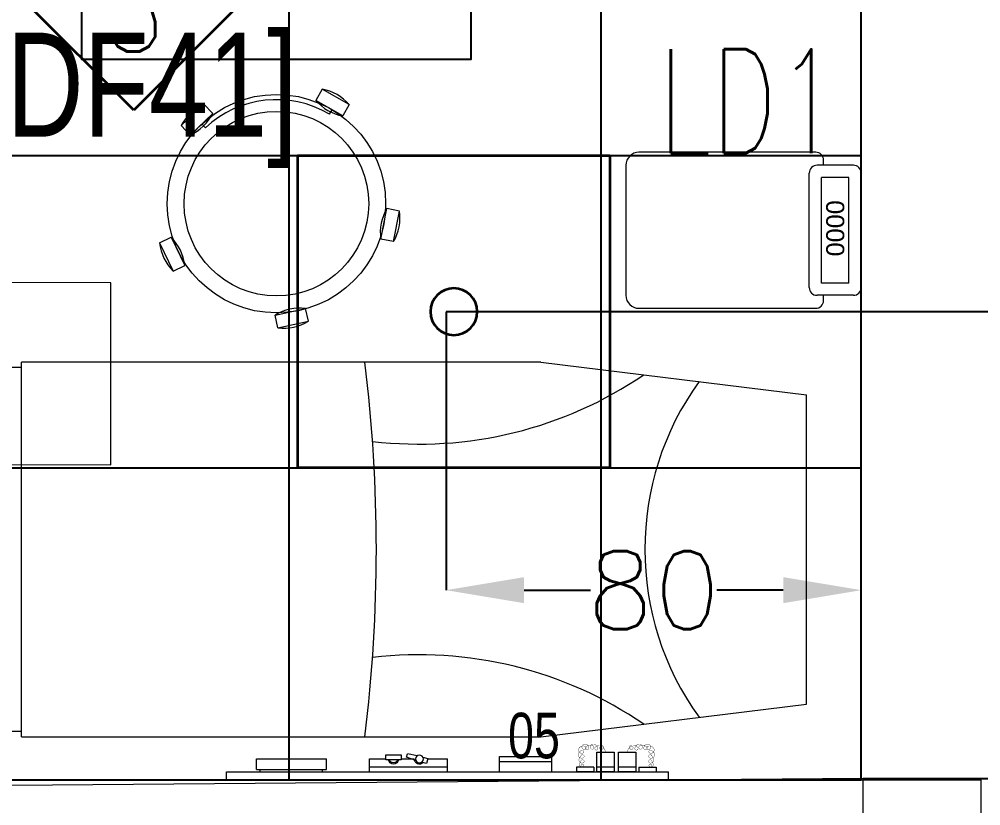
# Model space of a CAD drawing. Extents: x -12260 to 57327, y -29287 to 19916.
# Drawn here: x 47356 to 49206, y 2490 to 4002 of the extents above; entities that cross this region are included whole.
import ezdxf
from ezdxf.enums import TextEntityAlignment as Align

# ---------------------------------------------------------------- set-up
doc = ezdxf.new("R2010")
doc.units = 0
doc.header["$LTSCALE"] = 0.25
doc.linetypes.add('01-First Floor$0$HIDDEN', pattern=[9.525, 6.35, -3.175])
doc.linetypes.add('DASHDOT', pattern=[25.4, 12.7, -6.35, 0, -6.35])
for name, color, linetype, lineweight in [('01-First Floor$0$72_EGR_BASE_TEXT', 252, 'Continuous', 5), ('01-First Floor$0$72_EGR_EQP_TAG', 142, 'Continuous', 5), ('01-First Floor$0$C-HYDR-CTCH', 251, 'Continuous', 5), ('01-First Floor$0$LOADING', 253, 'Continuous', 5), ('01-First Floor$0$Structure', 251, 'Continuous', 5), ('01-First Floor$0$Walls', 251, 'Continuous', 5), ('E-DIM', 6, 'Continuous', 18), ('E-LITE-CIRC-NUMB', 6, 'Continuous', 25), ('E-LITE-CLNG', 150, 'Continuous', 35), ('E-LITE-CLNG-CNDT', 6, 'DASHDOT', 35), ('E-LITE-CTRL', 6, 'Continuous', 25), ('E-LITE-IDEN', 6, 'Continuous', 25), ('F-ALRM-CLNG @ 100', 33, 'Continuous', 35)]:
    doc.layers.add(name, color=color, linetype=linetype, lineweight=lineweight)
doc.layers.add('01-First Floor$0$FALSE CEILING', color=251, linetype='Continuous')
doc.styles.add('01-First Floor$0$Standard', font='arial.ttf')
doc.styles.add('01-First Floor$0$X3G_ENTITY_257CFD', font='swisscl.ttf', dxfattribs={"height": 200})
doc.styles.add('01-First Floor$0$X3G_ENTITY_9F38', font='swisscl.ttf', dxfattribs={"height": 0.2})
doc.styles.add('DC_SIMPLEX', font='SIMPLEX.shx', dxfattribs={"width": 0.7})
doc.styles.get("Standard").update_dxf_attribs({"font": 'romans.shx'})
doc.dimstyles.get("Standard").update_dxf_attribs({"dimtxt": 150, "dimasz": 150, "dimexe": 0.18, "dimexo": 0.0625, "dimgap": 0.09, "dimtad": 0, "dimtih": 1, "dimtoh": 1, "dimdec": 0, "dimlfac": 0.1, "dimzin": 0, "dimdsep": 46, "dimtxsty": 'Standard', "dimcen": 0.09, "dimclrd": 6, "dimadec": 0, "dimazin": 0, "dimtfac": 1, "dimtdec": 0, "dimtofl": 0, "dimtmove": 0, "dimatfit": 3, "dimfxl": 1, "dimtolj": 1, "dimtzin": 0, "dimarcsym": 0})

# ---------------------------------------------------------------- blocks, each defined once
blk = doc.blocks.new('01-First Floor$0$HF13461A-P')
at = {"layer": '01-First Floor$0$LOADING'}
for p, q in [((0.2579, 0.4503), (0.0379, 0.4503)), ((0.0229, 0.4353), (0.0229, 0.3653)), ((0.2493, 0.4266), (0.0466, 0.4266)), ((0.0466, 0.4266), (0.0466, 0.3739)), ((0.2493, 0.4266), (0.2493, 0.3739)), ((0.2729, 0.4353), (0.2729, 0.3653)), ((0.0229, 0.3778), (0.0129, 0.3778)), ((0.2493, 0.3739), (0.0466, 0.3739)), ((0.2829, 0.3778), (0.2729, 0.3778)), ((-0.0021, 0.3628), (-0.0021, 0.0228)), ((0.2979, 0.0228), (0.2979, 0.3628)), ((0.2579, 0.3503), (0.0379, 0.3503)), ((0.0229, -0.0022), (0.2729, -0.0022))]:
    blk.add_line(p, q, dxfattribs=at)
for centre, radius, start, end in [((0.0379, 0.4353), 0.015, 90, 180), ((0.2579, 0.4353), 0.015, 0, 90), ((0.0129, 0.3628), 0.015, 90, 180), ((0.2829, 0.3628), 0.015, 0, 90), ((0.0379, 0.3653), 0.015, 180, 270), ((0.2579, 0.3653), 0.015, 270, 0), ((0.0229, 0.0228), 0.025, 180, 270), ((0.2729, 0.0228), 0.025, 270, 0)]:
    blk.add_arc(centre, radius, start, end, dxfattribs=at)
at = {"layer": '01-First Floor$0$LOADING', "style": '01-First Floor$0$Standard'}
blk.add_text('0000', height=0.03477, dxfattribs=at).set_placement((0.0901, 0.3829))
blk = doc.blocks.new('01-First Floor$0$ME19011A-P')
for p, q in [((-0.425, 0), (0.425, 0)), ((-0.425, 0), (-0.425, -0.015)), ((0.425, 0), (0.425, -0.015)), ((-0.425, -0.015), (0.425, -0.015)), ((-0.36, -0.015), (-0.36, -0.0198)), ((-0.24, -0.015), (-0.24, -0.0198)), ((-0.15, -0.015), (-0.15, -0.04)), ((0, -0.015), (0, -0.04)), ((0.1, -0.015), (0.1, -0.045)), ((0.2, -0.045), (0.2, -0.015)), ((0.2818, -0.015), (0.2484, -0.015)), ((0.2484, -0.0243), (0.2484, -0.015)), ((0.2818, -0.0243), (0.2818, -0.015)), ((0.3211, -0.015), (0.2877, -0.015)), ((0.2877, -0.015), (0.2877, -0.0531)), ((0.3211, -0.0531), (0.3211, -0.015)), ((0.3623, -0.015), (0.3289, -0.015)), ((0.3289, -0.015), (0.3289, -0.0531)), ((0.3623, -0.0531), (0.3623, -0.015)), ((0.3682, -0.0243), (0.3682, -0.015)), ((0.3682, -0.015), (0.4016, -0.015)), ((0.4016, -0.0243), (0.4016, -0.015)), ((-0.3675, -0.0198), (-0.2325, -0.0198)), ((-0.3675, -0.0198), (-0.3675, -0.0399)), ((-0.2325, -0.0198), (-0.2325, -0.0399)), ((-0.15, -0.025), (0, -0.025)), ((-0.0402, -0.0312), (-0.0496, -0.0337)), ((-0.0376, -0.0409), (-0.0402, -0.0312)), ((0.1, -0.035), (0.2, -0.035)), ((0.2818, -0.0243), (0.2484, -0.0243)), ((0.3211, -0.0243), (0.2877, -0.0243)), ((0.3623, -0.0243), (0.3289, -0.0243)), ((0.3682, -0.0243), (0.4016, -0.0243)), ((-0.3675, -0.0399), (-0.2325, -0.0399)), ((-0.15, -0.04), (-0.1187, -0.04)), ((-0.0887, -0.04), (-0.0637, -0.04)), ((-0.0606, -0.0371), (-0.0787, -0.0432)), ((-0.0787, -0.0432), (-0.077, -0.0497)), ((-0.0582, -0.046), (-0.077, -0.0497)), ((-0.047, -0.0434), (-0.0376, -0.0409)), ((-0.0379, -0.04), (0, -0.04)), ((0.1, -0.045), (0.2, -0.045)), ((0.2877, -0.0531), (0.3211, -0.0531)), ((0.3289, -0.0531), (0.3623, -0.0531))]:
    blk.add_line(p, q)
at = {"color": 8, "const_width": 0.000601}
for points in [[(0.3044, -0.0531, -0.184574), (0.2977, -0.0636, -1.44364), (0.2961, -0.0581, -0.837915), (0.2969, -0.0664, -0.30536), (0.2839, -0.062, -1.584726), (0.2894, -0.0609, -0.253153), (0.2827, -0.0684, -0.874198), (0.2775, -0.0585, -0.915253), (0.2791, -0.0658, -0.223821), (0.2683, -0.0644, -1.703343), (0.272, -0.0597, -0.588962), (0.2621, -0.068, -0.717795), (0.2625, -0.0581, -0.983104), (0.2645, -0.0644, -0.326362), (0.2534, -0.0609, -0.758716), (0.2609, -0.0514, -0.906186), (0.2593, -0.0565, -0.189488), (0.2526, -0.0522, -0.7948), (0.2613, -0.0423, -1.223996), (0.2574, -0.047, -0.072149), (0.2534, -0.0403, -0.645886), (0.2609, -0.0324, -1.366917), (0.2574, -0.0371, -0.078415), (0.2542, -0.0308, -0.723006), (0.2613, -0.0256, -1.105484), (0.2582, -0.0292, -0.221197), (0.2566, -0.0243, -0.221197)], [(0.3456, -0.0531, 0.184574), (0.3523, -0.0636, 1.44364), (0.3539, -0.0581, 0.837915), (0.3531, -0.0664, 0.30536), (0.3661, -0.062, 1.584726), (0.3606, -0.0609, 0.253153), (0.3673, -0.0684, 0.874198), (0.3725, -0.0585, 0.915253), (0.3709, -0.0658, 0.223821), (0.3817, -0.0644, 1.703343), (0.378, -0.0597, 0.588962), (0.3879, -0.068, 0.717795), (0.3875, -0.0581, 0.983104), (0.3855, -0.0644, 0.326362), (0.3966, -0.0609, 0.758716), (0.3891, -0.0514, 0.906186), (0.3907, -0.0565, 0.189488), (0.3974, -0.0522, 0.7948), (0.3887, -0.0423, 1.223996), (0.3926, -0.047, 0.072149), (0.3966, -0.0403, 0.645886), (0.3891, -0.0324, 1.366917), (0.3926, -0.0371, 0.078415), (0.3958, -0.0308, 0.723006), (0.3887, -0.0256, 1.105484), (0.3918, -0.0292, 0.221197), (0.3934, -0.0243, 0.221197)]]:
    blk.add_lwpolyline(points, format="xyb", dxfattribs=at)
blk.add_lwpolyline([(-0.1187, -0.0482), (-0.0887, -0.0482), (-0.0887, -0.0382), (-0.1187, -0.0382)], close=True)
blk.add_circle((-0.0537, -0.04), 0.0075)
for centre, radius, start, end in [((-0.1037, -0.04), 0.01, 10.4593, 169.5407), ((-0.1037, -0.04), 0.0075, 14.0075, 165.9925), ((-0.0537, -0.04), 0.01, 45, 180)]:
    blk.add_arc(centre, radius, start, end)
blk = doc.blocks.new('01-First Floor$0$M.44.57.64')
at = {"layer": '01-First Floor$0$LOADING', "xscale": 1000.000000000002, "yscale": 1000.000000000002, "zscale": 1000.000000000002, "rotation": 225.9999036123427}
blk.add_blockref('01-First Floor$0$ME19011A-P', (-80806.9, 16720.7), dxfattribs=at)
blk = doc.blocks.new('01-First Floor$0$HF10037B-P')
at = {"layer": '01-First Floor$0$LOADING'}
for p, q in [((0.2459, 0.134), (0.1859, 0.134)), ((0.1859, 0.134), (0.1859, 0.109)), ((0.2459, 0.134), (0.2459, 0.109)), ((0.2459, 0.109), (0.1859, 0.109)), ((0, 0), (-0.0142, -0.0583)), ((0, 0), (0.0243, -0.0059)), ((0.0243, -0.0059), (0.01, -0.0642)), ((0.4071, -0.0094), (0.431, -0.0018)), ((0.4071, -0.0094), (0.4255, -0.0665)), ((0.431, -0.0018), (0.4493, -0.0589)), ((0.4069, -0.0417), (0.4165, -0.0387)), ((-0.0142, -0.0583), (0.01, -0.0642)), ((0.4255, -0.0665), (0.4493, -0.0589)), ((0.0524, -0.2725), (0.0674, -0.2525)), ((0.0674, -0.2525), (0.1154, -0.2885)), ((0.3125, -0.2897), (0.362, -0.2558)), ((0.3761, -0.2764), (0.362, -0.2558)), ((0.0524, -0.2725), (0.1004, -0.3085)), ((0.3266, -0.3103), (0.3761, -0.2764)), ((0.3267, -0.268), (0.3323, -0.2763)), ((0.1004, -0.3085), (0.1154, -0.2885)), ((0.3266, -0.3103), (0.3125, -0.2897))]:
    blk.add_line(p, q, dxfattribs=at)
for radius in [0.21, 0.1775]:
    blk.add_circle((0.2161, -0.1014), radius, dxfattribs=at)
for centre, radius, start, end in [((0.2159, 0.0465), 0.0925, 71.0754, 108.9246), ((0.2159, 0.1965), 0.0925, 251.0754, 288.9246), ((0.0779, -0.0499), 0.0925, 147.3419, 185.1912), ((-0.0678, -0.0143), 0.0925, 327.3419, 5.1912), ((0.4996, -0.0113), 0.0925, 178.8412, 216.6904), ((0.3568, -0.057), 0.0925, 358.8412, 36.6904), ((0.2161, -0.1014), 0.2, 303.6037, 17.3657), ((0.0389, -0.3404), 0.0925, 34.1875, 72.0368), ((0.3867, -0.3449), 0.0925, 105.5121, 143.3614), ((0.1289, -0.2205), 0.0925, 214.1875, 252.0368), ((0.3019, -0.2212), 0.0925, 285.5121, 323.3614)]:
    blk.add_arc(centre, radius, start, end, dxfattribs=at)
blk = doc.blocks.new('01-First Floor$0$HF13902-P')
at = {"color": 8, "linetype": '01-First Floor$0$HIDDEN'}
for p, q in [((-0.35, -0.6824), (-0.35, -1.1124)), ((0.35, -0.6824), (0.35, -1.1124))]:
    blk.add_line(p, q, dxfattribs=at)
at = {"linetype": 'Continuous'}
for points in [[(0.36, -0.5224), (0.36, -0.5224), (0.36, -0.5224), (0.36, -0.5224), (0.36, -0.5224), (0.36, -0.5224), (0.36, -0.5224), (0.36, -0.5224), (0.36, -0.5224), (0.36, -0.5224), (0.36, -0.5224), (0.36, -0.5224), (0.36, -0.5224), (0.36, -0.5224), (0.36, -0.5224), (0.36, -0.5224), (0.36, -0.5224), (0.36, -0.5224), (0.36, -0.5224), (0.36, -0.5224), (0.36, -0.5224), (0.36, -0.5224), (0.36, -0.5224), (0.36, -0.5224), (0.36, -0.5224), (0.36, -0.5224), (0.36, -0.5224), (0.36, -0.5224), (0.36, -0.5224), (0.36, -0.5224), (0.36, -0.5224), (0.36, -0.5224), (0.36, -0.5224), (0.36, -0.5224), (0.36, -0.5224), (0.36, -0.5224), (0.36, -0.5224), (0.36, -0.5224), (0.36, -0.5224), (0.36, -0.5224), (0.36, -0.5224), (0.36, -0.5224), (0.36, -0.5224), (0.36, -0.5224), (0.36, -0.5224), (0.36, -0.5224), (0.36, -0.5224), (0.36, -0.5224), (0.36, -0.5224), (0.36, -0.5224), (0.36, -0.5224), (0.36, -0.5224), (0.36, -0.5224), (0.36, -0.5224), (0.36, -0.5224), (0.36, -0.5224), (0.36, -0.5224), (0.36, -0.5224), (0.36, -0.5224), (0.36, -0.5224), (0.36, -0.5224), (0.36, -0.5224), (0.36, -0.5224), (0.36, -0.5224), (0.36, -0.5224), (0.36, -0.5224), (0.36, -0.5224), (0.36, -0.5224), (0.36, -0.5224), (0.36, -0.5224), (0.36, -0.5224), (0.36, -0.5224), (0.36, -0.5224), (0.36, -0.5224), (0.36, -0.5224), (0.36, -0.5224), (0.36, -0.5224), (0.36, -0.5224), (0.36, -0.5224), (0.36, -0.5224), (0.36, -0.5224), (0.36, -0.5224), (0.36, -0.5224), (0.36, -0.5224), (0.36, -0.5224), (0.36, -0.5224), (0.36, -0.5224), (0.36, -0.5224), (0.36, -0.5224), (0.36, -0.5224), (0.36, -0.5224), (0.36, -0.5224), (0.36, -0.5224), (0.36, -0.5224), (0.36, -0.5224), (0.36, -0.5224), (0.36, -0.5224), (0.36, -0.5224), (0.36, -0.5224), (0.36, -0.5224), (0.36, -0.5224), (0.36, -0.5224), (0.36, -0.5224), (0.36, -0.5224), (0.36, -0.5224), (0.36, -0.5224), (0.36, -0.5224), (0.36, -0.5224), (0.36, -0.5224), (0.36, -0.5224), (0.36, -0.5224), (0.36, -0.5224), (0.36, -0.5224), (0.36, -0.5224), (0.36, -0.5224), (0.36, -0.5224), (0.36, -0.5224), (0.36, -0.5224), (0.36, -0.5224), (0.36, -0.5224), (0.36, -0.5224), (0.36, -0.5224), (0.36, -0.5224), (0.36, -0.5224), (0.36, -0.5224), (0.36, -0.5224), (0.36, -0.5224), (0.36, -0.5224), (0.36, -0.5224), (0.36, -0.5224), (0.36, -0.5224), (0.36, -0.5224), (0.36, -0.5224), (0.36, -0.5224), (0.36, -0.5224), (0.36, -0.5224), (0.36, -0.5224), (0.36, -0.5224), (0.36, -0.5224), (0.36, -0.5224), (0.36, -0.5224), (0.36, -0.5224), (0.36, -0.5224), (0.36, -0.5224), (0.36, -0.5224), (0.36, -0.5224), (0.36, -0.5224), (0.36, -0.5224), (0.36, -0.5224), (0.36, -0.5224), (0.36, -0.5224), (0.36, -0.5224), (0.36, -0.5224), (0.36, -0.5224), (0.36, -0.5224), (0.36, -0.5224), (0.36, -0.5224), (0.36, -0.5224), (0.36, -0.5224), (0.36, -0.5224), (0.36, -0.5224), (0.36, -0.5224), (0.36, -0.5224), (0.36, -0.5224), (0.36, -0.5224), (0.36, -0.5224), (0.36, -0.5224), (0.36, -0.5224), (0.36, -0.5224), (0.36, -0.5224), (0.36, -0.5224), (0.36, -0.5224), (0.36, -0.5224), (0.36, -0.5224), (0.36, -0.5224), (0.36, -0.5224), (0.36, -0.5224), (0.36, -0.5224), (0.36, -0.5224), (0.36, -0.5224), (0.36, -0.5224), (0.36, -0.5224), (0.36, -0.5224), (0.36, -0.5224), (0.36, -0.5224), (0.36, -0.5224), (0.36, -0.5224), (0.36, -0.5224), (0.36, -0.5224), (0.36, -0.5224), (0.36, -0.5224), (0.36, -0.5224), (0.36, -0.5224), (0.36, -0.5224), (0.36, -0.5224), (0.36, -0.5224), (0.36, -0.5224), (0.36, -0.5224), (0.36, -0.5224), (0.36, -0.5224), (0.36, -0.5224), (0.36, -0.5224), (0.36, -0.5224), (0.36, -0.5224), (0.36, -0.5224), (0.36, -0.5224), (0.36, -0.5224), (0.36, -0.5224), (0.36, -0.5224), (0.36, -0.5224), (0.36, -0.5224), (0.36, -0.5224), (0.36, -0.5224), (0.36, -0.5224), (0.36, -0.5224), (0.36, -0.5224), (0.36, -0.5224), (0.36, -0.5224), (0.36, -0.5224)], [(0.36, -0.5224), (0.36, -0.5224), (0.36, -0.5224), (0.36, -0.5224), (0.36, -0.5224), (0.36, -0.5224), (0.36, -0.5224), (0.36, -0.5224), (0.36, -0.5224), (0.36, -0.5224), (0.36, -0.5224), (0.36, -0.5224), (0.36, -0.5224), (0.36, -0.5224), (0.36, -0.5224), (0.36, -0.5224), (0.36, -0.5224), (0.36, -0.5224), (0.36, -0.5224), (0.36, -0.5224), (0.36, -0.5224), (0.36, -0.5224), (0.36, -0.5224), (0.36, -0.5224), (0.36, -0.5224), (0.36, -0.5224), (0.36, -0.5224), (0.36, -0.5224), (0.36, -0.5224), (0.36, -0.5224), (0.36, -0.5224), (0.36, -0.5224), (0.36, -0.5224), (0.36, -0.5224), (0.36, -0.5224), (0.36, -0.5224), (0.36, -0.5224), (0.36, -0.5224), (0.36, -0.5224), (0.36, -0.5224), (0.36, -0.5224), (0.36, -0.5224), (0.36, -0.5224), (0.36, -0.5224), (0.36, -0.5224), (0.36, -0.5224), (0.36, -0.5224), (0.36, -0.5224), (0.36, -0.5224), (0.36, -0.5224), (0.36, -0.5224), (0.36, -0.5224), (0.36, -0.5224), (0.36, -0.5224), (0.36, -0.5224), (0.36, -0.5224), (0.36, -0.5224), (0.36, -0.5224), (0.36, -0.5224), (0.36, -0.5224), (0.36, -0.5224), (0.36, -0.5224), (0.36, -0.5224), (0.36, -0.5224), (0.36, -0.5224), (0.36, -0.5224), (0.36, -0.5224), (0.36, -0.5224), (0.36, -0.5224), (0.36, -0.5224), (0.36, -0.5224), (0.36, -0.5224), (0.36, -0.5224), (0.36, -0.5224), (0.36, -0.5224), (0.36, -0.5224), (0.36, -0.5224), (0.36, -0.5224), (0.36, -0.5224), (0.36, -0.5224), (0.36, -0.5224), (0.36, -0.5224), (0.36, -0.5224), (0.36, -0.5224), (0.36, -0.5224), (0.36, -0.5224), (0.36, -0.5224), (0.36, -0.5224), (0.36, -0.5224), (0.36, -0.5224), (0.36, -0.5224), (0.36, -0.5224), (0.36, -0.5224), (0.36, -0.5224), (0.36, -0.5224), (0.36, -0.5224), (0.36, -0.5224), (0.36, -0.5224), (0.36, -0.5224), (0.36, -0.5224), (0.36, -0.5224), (0.36, -0.5224), (0.36, -0.5224), (0.36, -0.5224), (0.36, -0.5224), (0.36, -0.5224), (0.36, -0.5224), (0.36, -0.5224), (0.36, -0.5224), (0.36, -0.5224), (0.36, -0.5224), (0.36, -0.5224), (0.36, -0.5224), (0.36, -0.5224), (0.36, -0.5224), (0.36, -0.5224), (0.36, -0.5224), (0.36, -0.5224), (0.36, -0.5224), (0.36, -0.5224), (0.36, -0.5224), (0.36, -0.5224), (0.36, -0.5224), (0.36, -0.5224), (0.36, -0.5224), (0.36, -0.5224), (0.36, -0.5224), (0.36, -0.5224), (0.36, -0.5224), (0.36, -0.5224), (0.36, -0.5224), (0.36, -0.5224), (0.36, -0.5224), (0.36, -0.5224), (0.36, -0.5224), (0.36, -0.5224), (0.36, -0.5224), (0.36, -0.5224), (0.36, -0.5224), (0.36, -0.5224), (0.36, -0.5224), (0.36, -0.5224), (0.36, -0.5224), (0.36, -0.5224), (0.36, -0.5224), (0.36, -0.5224), (0.36, -0.5224), (0.36, -0.5224), (0.36, -0.5224), (0.36, -0.5224), (0.36, -0.5224), (0.36, -0.5224), (0.36, -0.5224), (0.36, -0.5224), (0.36, -0.5224), (0.36, -0.5224), (0.36, -0.5224), (0.36, -0.5224), (0.36, -0.5224), (0.36, -0.5224), (0.36, -0.5224), (0.36, -0.5224), (0.36, -0.5224), (0.36, -0.5224), (0.36, -0.5224), (0.36, -0.5224), (0.36, -0.5224), (0.36, -0.5224), (0.36, -0.5224), (0.36, -0.5224), (0.36, -0.5224), (0.36, -0.5224), (0.36, -0.5224), (0.36, -0.5224), (0.36, -0.5224), (0.36, -0.5224), (0.36, -0.5224), (0.36, -0.5224), (0.36, -0.5224), (0.36, -0.5224), (0.36, -0.5224), (0.36, -0.5224), (0.36, -0.5224), (0.36, -0.5224), (0.36, -0.5224), (0.36, -0.5224), (0.36, -0.5224), (0.36, -0.5224), (0.36, -0.5224), (0.36, -0.5224), (0.36, -0.5224), (0.36, -0.5224), (0.36, -0.5224), (0.36, -0.5224), (0.36, -0.5224), (0.36, -0.5224), (0.36, -0.5224), (0.36, -0.5224), (0.36, -0.5224), (0.36, -0.5224), (0.36, -0.5224), (0.36, -0.5224), (0.36, -0.5224), (0.36, -0.5224), (0.36, -0.5224), (0.36, -0.5224), (0.36, -0.5224), (0.36, -0.5224), (0.36, -0.5224), (0.36, -0.5224), (0.36, -0.5224), (0.36, -0.5224), (0.36, -0.5224), (0.36, -0.5224)], [(0.36, -0.5224), (0.36, -0.5224), (0.36, -0.5224), (0.36, -0.5224), (0.36, -0.5224), (0.36, -0.5224), (0.36, -0.5224), (0.36, -0.5224), (0.36, -0.5224), (0.36, -0.5224), (0.36, -0.5224), (0.36, -0.5224), (0.36, -0.5224), (0.36, -0.5224), (0.36, -0.5224), (0.36, -0.5224), (0.36, -0.5224), (0.36, -0.5224), (0.36, -0.5224), (0.36, -0.5224), (0.36, -0.5224), (0.36, -0.5224), (0.36, -0.5224), (0.36, -0.5224), (0.36, -0.5224), (0.36, -0.5224), (0.36, -0.5224), (0.36, -0.5224), (0.36, -0.5224), (0.36, -0.5224), (0.36, -0.5224), (0.36, -0.5224), (0.36, -0.5224), (0.36, -0.5224), (0.36, -0.5224), (0.36, -0.5224), (0.36, -0.5224), (0.36, -0.5224), (0.36, -0.5224), (0.36, -0.5224), (0.36, -0.5224), (0.36, -0.5224), (0.36, -0.5224), (0.36, -0.5224), (0.36, -0.5224), (0.36, -0.5224), (0.36, -0.5224), (0.36, -0.5224), (0.36, -0.5224), (0.36, -0.5224), (0.36, -0.5224), (0.36, -0.5224), (0.36, -0.5224), (0.36, -0.5224), (0.36, -0.5224), (0.36, -0.5224), (0.36, -0.5224), (0.36, -0.5224), (0.36, -0.5224), (0.36, -0.5224), (0.36, -0.5224), (0.36, -0.5224), (0.36, -0.5224), (0.36, -0.5224), (0.36, -0.5224), (0.36, -0.5224), (0.36, -0.5224), (0.36, -0.5224), (0.36, -0.5224), (0.36, -0.5224), (0.36, -0.5224), (0.36, -0.5224), (0.36, -0.5224), (0.36, -0.5224), (0.36, -0.5224), (0.36, -0.5224), (0.36, -0.5224), (0.36, -0.5224), (0.36, -0.5224), (0.36, -0.5224), (0.36, -0.5224), (0.36, -0.5224), (0.36, -0.5224), (0.36, -0.5224), (0.36, -0.5224), (0.36, -0.5224), (0.36, -0.5224), (0.36, -0.5224), (0.36, -0.5224), (0.36, -0.5224), (0.36, -0.5224), (0.36, -0.5224), (0.36, -0.5224), (0.36, -0.5224), (0.36, -0.5224), (0.36, -0.5224), (0.36, -0.5224), (0.36, -0.5224), (0.36, -0.5224), (0.36, -0.5224), (0.36, -0.5224), (0.36, -0.5224), (0.36, -0.5224), (0.36, -0.5224), (0.36, -0.5224), (0.36, -0.5224), (0.36, -0.5224), (0.36, -0.5224), (0.36, -0.5224), (0.36, -0.5224), (0.36, -0.5224), (0.36, -0.5224), (0.36, -0.5224), (0.36, -0.5224), (0.36, -0.5224), (0.36, -0.5224), (0.36, -0.5224), (0.36, -0.5224), (0.36, -0.5224), (0.36, -0.5224), (0.36, -0.5224), (0.36, -0.5224), (0.36, -0.5224), (0.36, -0.5224), (0.36, -0.5224), (0.36, -0.5224), (0.36, -0.5224), (0.36, -0.5224), (0.36, -0.5224), (0.36, -0.5224), (0.36, -0.5224), (0.36, -0.5224), (0.36, -0.5224), (0.36, -0.5224), (0.36, -0.5224), (0.36, -0.5224), (0.36, -0.5224), (0.36, -0.5224), (0.36, -0.5224), (0.36, -0.5224), (0.36, -0.5224), (0.36, -0.5224), (0.36, -0.5224), (0.36, -0.5224), (0.36, -0.5224), (0.36, -0.5224), (0.36, -0.5224), (0.36, -0.5224), (0.36, -0.5224), (0.36, -0.5224), (0.36, -0.5224), (0.36, -0.5224), (0.36, -0.5224), (0.36, -0.5224), (0.36, -0.5224), (0.36, -0.5224), (0.36, -0.5224), (0.36, -0.5224), (0.36, -0.5224), (0.36, -0.5224), (0.36, -0.5224), (0.36, -0.5224), (0.36, -0.5224), (0.36, -0.5224), (0.36, -0.5224), (0.36, -0.5224), (0.36, -0.5224), (0.36, -0.5224), (0.36, -0.5224), (0.36, -0.5224), (0.36, -0.5224), (0.36, -0.5224), (0.36, -0.5224), (0.36, -0.5224), (0.36, -0.5224), (0.36, -0.5224), (0.36, -0.5224), (0.36, -0.5224), (0.36, -0.5224), (0.36, -0.5224), (0.36, -0.5224), (0.36, -0.5224), (0.36, -0.5224), (0.36, -0.5224), (0.36, -0.5224), (0.36, -0.5224), (0.36, -0.5224), (0.36, -0.5224), (0.36, -0.5224), (0.36, -0.5224), (0.36, -0.5224), (0.36, -0.5224), (0.36, -0.5224), (0.36, -0.5224), (0.36, -0.5224), (0.36, -0.5224), (0.36, -0.5224), (0.36, -0.5224), (0.36, -0.5224), (0.36, -0.5224), (0.36, -0.5224), (0.36, -0.5224), (0.36, -0.5224), (0.36, -0.5224), (0.36, -0.5224), (0.36, -0.5224), (0.36, -0.5224), (0.36, -0.5224), (0.36, -0.5224), (0.36, -0.5224), (0.36, -0.5224), (0.36, -0.5224), (0.36, -0.5224), (0.36, -0.5224), (0.36, -0.5224), (0.36, -0.5224), (0.36, -0.5224), (0.36, -0.5224), (0.36, -0.5224), (0.36, -0.5224), (0.36, -0.5224), (0.36, -0.5224), (0.36, -0.5224), (0.36, -0.5224), (0.36, -0.5224), (0.36, -0.5224), (0.36, -0.5224), (0.36, -0.5224), (0.36, -0.5224), (0.36, -0.5224), (0.36, -0.5224), (0.36, -0.5224), (0.36, -0.5224), (0.36, -0.5224), (0.36, -0.5224), (0.36, -0.5224), (0.36, -0.5224), (0.36, -0.5224), (0.36, -0.5224), (0.36, -0.5224), (0.36, -0.5224), (0.36, -0.5224), (0.36, -0.5224), (0.36, -0.5224), (0.36, -0.5224), (0.36, -0.5224), (0.36, -0.5224), (0.36, -0.5224), (0.36, -0.5224), (0.36, -0.5224), (0.36, -0.5224), (0.36, -0.5224), (0.36, -0.5224), (0.36, -0.5224), (0.36, -0.5224), (0.36, -0.5224), (0.36, -0.5224), (0.36, -0.5224), (0.36, -0.5224), (0.36, -0.5224), (0.36, -0.5224), (0.36, -0.5224), (0.36, -0.5224), (0.36, -0.5224), (0.36, -0.5224), (0.36, -0.5224), (0.36, -0.5224), (0.36, -0.5224), (0.36, -0.5224), (0.36, -0.5224), (0.36, -0.5224), (0.36, -0.5224), (0.36, -0.5224), (0.36, -0.5224), (0.36, -0.5224), (0.36, -0.5224), (0.36, -0.5224)]]:
    blk.add_lwpolyline(points, close=True, dxfattribs=at)
for points in [[(0.36, -0.5224), (0.36, -0.5224), (0.36, -0.5224), (0.36, -0.5224), (0.36, -0.5224), (0.36, -0.5224), (0.36, -0.5224), (0.36, -0.5224)], [(0.36, -0.5224), (0.36, -0.5224), (0.36, -0.5224), (0.36, -0.5224), (0.36, -0.5224), (0.36, -0.5224), (0.36, -0.5224), (0.36, -0.5224), (0.36, -0.5224), (0.36, -0.5224), (0.36, -0.5224), (0.36, -0.5224), (0.36, -0.5224), (0.36, -0.5224), (0.36, -0.5224), (0.36, -0.5224), (0.36, -0.5224), (0.36, -0.5224), (0.36, -0.5224), (0.36, -0.5224), (0.36, -0.5224), (0.36, -0.5224), (0.36, -0.5224), (0.36, -0.5224), (0.36, -0.5224), (0.36, -0.5224), (0.36, -0.5224), (0.36, -0.5224), (0.36, -0.5224), (0.36, -0.5224), (0.36, -0.5224), (0.36, -0.5224), (0.36, -0.5224), (0.36, -0.5224), (0.36, -0.5224), (0.36, -0.5224), (0.36, -0.5224), (0.36, -0.5224), (0.36, -0.5224), (0.36, -0.5224), (0.36, -0.5224), (0.36, -0.5224), (0.36, -0.5224), (0.36, -0.5224), (0.36, -0.5224), (0.36, -0.5224), (0.36, -0.5224), (0.36, -0.5224), (0.36, -0.5224), (0.36, -0.5224), (0.36, -0.5224), (0.36, -0.5224), (0.36, -0.5224), (0.36, -0.5224), (0.36, -0.5224), (0.36, -0.5224), (0.36, -0.5224), (0.36, -0.5224), (0.36, -0.5224), (0.36, -0.5224), (0.36, -0.5224), (0.36, -0.5224), (0.36, -0.5224), (0.36, -0.5224), (0.36, -0.5224), (0.36, -0.5224), (0.36, -0.5224), (0.36, -0.5224), (0.36, -0.5224), (0.36, -0.5224), (0.36, -0.5224), (0.36, -0.5224), (0.36, -0.5224), (0.36, -0.5224), (0.36, -0.5224), (0.36, -0.5224), (0.36, -0.5224), (0.36, -0.5224), (0.36, -0.5224), (0.36, -0.5224), (0.36, -0.5224), (0.36, -0.5224), (0.36, -0.5224), (0.36, -0.5224), (0.36, -0.5224), (0.36, -0.5224), (0.36, -0.5224), (0.36, -0.5224), (0.36, -0.5224), (0.36, -0.5224), (0.36, -0.5224), (0.36, -0.5224), (0.36, -0.5224), (0.36, -0.5224), (0.36, -0.5224), (0.36, -0.5224), (0.36, -0.5224), (0.36, -0.5224), (0.36, -0.5224), (0.36, -0.5224), (0.36, -0.5224), (0.36, -0.5224), (0.36, -0.5224), (0.36, -0.5224), (0.36, -0.5224), (0.36, -0.5224), (0.36, -0.5224), (0.36, -0.5224), (0.36, -0.5224), (0.36, -0.5224), (0.36, -0.5224)], [(0.36, -0.5224), (0.36, -0.5224), (0.36, -0.5224), (0.36, -0.5224), (0.36, -0.5224), (0.36, -0.5224), (0.36, -0.5224), (0.36, -0.5224), (0.36, -0.5224), (0.36, -0.5224), (0.36, -0.5224), (0.36, -0.5224), (0.36, -0.5224), (0.36, -0.5224), (0.36, -0.5224), (0.36, -0.5224), (0.36, -0.5224)], [(0.36, -0.5224), (0.36, -0.5224), (0.36, -0.5224), (0.36, -0.5224), (0.36, -0.5224), (0.36, -0.5224), (0.36, -0.5224)], [(0.36, -0.5224), (0.36, -0.5224), (0.36, -0.5224), (0.36, -0.5224), (0.36, -0.5224), (0.36, -0.5224), (0.36, -0.5224), (0.36, -0.5224), (0.36, -0.5224), (0.36, -0.5224), (0.36, -0.5224), (0.36, -0.5224)], [(0.36, -0.5224), (0.36, -0.5224), (0.36, -0.5224), (0.36, -0.5224), (0.36, -0.5224), (0.36, -0.5224), (0.36, -0.5224), (0.36, -0.5224), (0.36, -0.5224), (0.36, -0.5224), (0.36, -0.5224), (0.36, -0.5224), (0.36, -0.5224), (0.36, -0.5224), (0.36, -0.5224), (0.36, -0.5224), (0.36, -0.5224), (0.36, -0.5224), (0.36, -0.5224), (0.36, -0.5224), (0.36, -0.5224), (0.36, -0.5224), (0.36, -0.5224), (0.36, -0.5224), (0.36, -0.5224), (0.36, -0.5224), (0.36, -0.5224), (0.36, -0.5224), (0.36, -0.5224), (0.36, -0.5224), (0.36, -0.5224), (0.36, -0.5224), (0.36, -0.5224), (0.36, -0.5224), (0.36, -0.5224), (0.36, -0.5224), (0.36, -0.5224), (0.36, -0.5224), (0.36, -0.5224), (0.36, -0.5224), (0.36, -0.5224), (0.36, -0.5224), (0.36, -0.5224), (0.36, -0.5224), (0.36, -0.5224), (0.36, -0.5224), (0.36, -0.5224), (0.36, -0.5224), (0.36, -0.5224), (0.36, -0.5224), (0.36, -0.5224), (0.36, -0.5224), (0.36, -0.5224), (0.36, -0.5224), (0.36, -0.5224), (0.36, -0.5224), (0.36, -0.5224), (0.36, -0.5224), (0.36, -0.5224), (0.36, -0.5224), (0.36, -0.5224), (0.36, -0.5224), (0.36, -0.5224), (0.36, -0.5224), (0.36, -0.5224), (0.36, -0.5224), (0.36, -0.5224), (0.36, -0.5224), (0.36, -0.5224), (0.36, -0.5224), (0.36, -0.5224), (0.36, -0.5224), (0.36, -0.5224), (0.36, -0.5224), (0.36, -0.5224), (0.36, -0.5224), (0.36, -0.5224), (0.36, -0.5224), (0.36, -0.5224), (0.36, -0.5224), (0.36, -0.5224), (0.36, -0.5224), (0.36, -0.5224), (0.36, -0.5224), (0.36, -0.5224), (0.36, -0.5224), (0.36, -0.5224), (0.36, -0.5224), (0.36, -0.5224)], [(0.36, -0.5224), (0.36, -0.5224), (0.36, -0.5224), (0.36, -0.5224), (0.36, -0.5224), (0.36, -0.5224), (0.36, -0.5224), (0.36, -0.5224), (0.36, -0.5224), (0.36, -0.5224)], [(0.36, -0.5224), (0.36, -0.5224), (0.36, -0.5224), (0.36, -0.5224), (0.36, -0.5224), (0.36, -0.5224), (0.36, -0.5224), (0.36, -0.5224), (0.36, -0.5224), (0.36, -0.5224)], [(0.36, -0.5224), (0.36, -0.5224), (0.36, -0.5224), (0.36, -0.5224), (0.36, -0.5224), (0.36, -0.5224), (0.36, -0.5224), (0.36, -0.5224), (0.36, -0.5224), (0.36, -0.5224), (0.36, -0.5224), (0.36, -0.5224), (0.36, -0.5224), (0.36, -0.5224), (0.36, -0.5224)], [(0.36, -0.5224), (0.36, -0.5224), (0.36, -0.5224), (0.36, -0.5224), (0.36, -0.5224), (0.36, -0.5224), (0.36, -0.5224), (0.36, -0.5224), (0.36, -0.5224), (0.36, -0.5224)], [(0.36, -0.5224), (0.36, -0.5224), (0.36, -0.5224), (0.36, -0.5224), (0.36, -0.5224), (0.36, -0.5224), (0.36, -0.5224)], [(0.36, -0.5224), (0.36, -0.5224), (0.36, -0.5224), (0.36, -0.5224), (0.36, -0.5224), (0.36, -0.5224), (0.36, -0.5224), (0.36, -0.5224), (0.36, -0.5224), (0.36, -0.5224)], [(0.36, -0.5224), (0.36, -0.5224), (0.36, -0.5224), (0.36, -0.5224), (0.36, -0.5224), (0.36, -0.5224), (0.36, -0.5224), (0.36, -0.5224), (0.36, -0.5224), (0.36, -0.5224), (0.36, -0.5224), (0.36, -0.5224), (0.36, -0.5224), (0.36, -0.5224), (0.36, -0.5224), (0.36, -0.5224), (0.36, -0.5224), (0.36, -0.5224)], [(0.36, -0.5224), (0.36, -0.5224), (0.36, -0.5224), (0.36, -0.5224), (0.36, -0.5224), (0.36, -0.5224), (0.36, -0.5224), (0.36, -0.5224), (0.36, -0.5224)]]:
    blk.add_lwpolyline(points, dxfattribs=at)
blk.add_circle((0.36, -0.5224), 0.000000101)
at = {"color": 8}
for centre, radius, start, end in [((0, 1.0679), 0.5515, 234.1788, 305.8212), ((-0.9704, 0.0819), 0.7679, 353.3222, 34.2669), ((0.9704, 0.0819), 0.7679, 145.7331, 186.6778), ((0, -2.9071), 2.9071, 82.8865, 97.1135)]:
    blk.add_arc(centre, radius, start, end, dxfattribs=at)
at = {"layer": '01-First Floor$0$LOADING'}
for p, q in [((-0.36, 0.3161), (-0.2975, 0.8276)), ((0.2975, 0.8276), (-0.2975, 0.8276)), ((0.36, 0.3161), (0.2975, 0.8276)), ((-0.36, 0.3161), (-0.36, -0.6824)), ((0.36, -0.6824), (0.36, 0.3161)), ((0.36, -0.6824), (-0.36, -0.6824))]:
    blk.add_line(p, q, dxfattribs=at)
blk = doc.blocks.new('01-First Floor$0$HF11772-P')
at = {"layer": '01-First Floor$0$LOADING'}
for p, q in [((0.6, 0.35), (0, 0.35)), ((0, 0.175), (0, 0.35)), ((0.6, 0.175), (0.6, 0.35)), ((0, 0.175), (0, 0)), ((0.6, 0), (0.6, 0.175)), ((0, 0), (0.6, 0))]:
    blk.add_line(p, q, dxfattribs=at)
blk = doc.blocks.new('01-First Floor')
at = {"layer": '01-First Floor$0$C-HYDR-CTCH', "elevation": 0, "flags": 128}
blk.add_lwpolyline([(46093.6, 2518.7), (46101.2, -906.2), (48987.5, -882.3), (48979.9, 2542.5), (46093.6, 2518.7)], dxfattribs=at)
at = {"layer": '01-First Floor$0$FALSE CEILING', "linetype": 'Continuous'}
for p, q in [((47876, 2540), (47876, 5435)), ((48476, 2540), (48476, 5435)), ((45476, 3740), (48976, 3740)), ((45476, 3140), (48976, 3140))]:
    blk.add_line(p, q, dxfattribs=at)
at = {"layer": '01-First Floor$0$FALSE CEILING'}
blk.add_lwpolyline([(45476, 2540), (48976, 2540), (48976, 5435), (45476, 5435)], close=True, dxfattribs=at)
at = {"layer": '01-First Floor$0$FALSE CEILING', "elevation": -0.1}
blk.add_lwpolyline([(48226, 5425.4), (47476, 5425.4), (47476, 3925.4), (48226, 3925.4)], close=True, dxfattribs=at)
at = {"layer": '01-First Floor$0$LOADING', "elevation": -0.1}
blk.add_lwpolyline([(48226, 5425.4), (47476, 5425.4), (47476, 3925.4), (48226, 3925.4)], close=True, dxfattribs=at)
at = {"layer": '01-First Floor$0$Structure'}
blk.add_lwpolyline([(48981, 1640), (48981, 2315), (46581, 2315), (46581, -685), (46826, -685), (46826, -910), (46356, -910), (46356, 2540), (49206, 2540), (49206, -910), (48176, -910)], dxfattribs=at)
at = {"layer": '01-First Floor$0$Walls'}
blk.add_line((48976, 2550), (48976, 4490), dxfattribs=at)
at = {"layer": '01-First Floor$0$LOADING', "extrusion": (-1.16581e-09, 2.75759e-10, -1), "xscale": -999.9999999999997, "yscale": 999.9999999999997, "zscale": 999.9999999999997, "rotation": 244.2186874640738}
blk.add_blockref('01-First Floor$0$HF10037B-P', (-47853.9, 3408.9, 0.1), dxfattribs=at)
at = {"layer": '01-First Floor$0$LOADING', "lineweight": 0, "xscale": 1000, "yscale": 1000, "zscale": 1000, "rotation": 270}
blk.add_blockref('01-First Floor$0$HF13461A-P', (48525.7, 3744.3, -0.1), dxfattribs=at)
at = {"layer": '01-First Floor$0$LOADING', "extrusion": (-3.9656e-29, 3.71389e-28, -1), "xscale": -999.9999999999989, "yscale": 999.9999999999989, "zscale": -999.9999999999989, "rotation": 0.05559336176248486}
blk.add_blockref('01-First Floor$0$HF11772-P', (-46932.5, 3146.2, 0.1), dxfattribs=at)
at = {"layer": '01-First Floor$0$LOADING', "xscale": 1000, "yscale": 1000, "zscale": 1000, "rotation": 270}
blk.add_blockref('01-First Floor$0$HF13902-P', (48043.4, 2982.8, -0.1), dxfattribs=at)
at = {"layer": '01-First Floor$0$LOADING', "xscale": -1, "rotation": 45.9999036123427}
blk.add_blockref('01-First Floor$0$M.44.57.64', (4074.6, -67202.7, -0.1), dxfattribs=at)
at = {"layer": '01-First Floor$0$72_EGR_BASE_TEXT', "insert": (47434.8, 3976.4), "char_height": 200, "attachment_point": 2, "style": '01-First Floor$0$X3G_ENTITY_9F38'}
blk.add_mtext('[OPDF41]', dxfattribs=at)
at = {"layer": '01-First Floor$0$72_EGR_EQP_TAG', "insert": (48346.6, 2668.7, -0.1), "char_height": 87.47, "attachment_point": 2, "style": '01-First Floor$0$X3G_ENTITY_257CFD'}
blk.add_mtext('05', dxfattribs=at)
blk = doc.blocks.new('*U16')
blk.add_lwpolyline([(-300, 300), (-300, -300), (300, -300), (300, 300)], close=True)
blk.add_circle((0, 0), 45)
at = {"layer": 'E-LITE-CIRC-NUMB', "style": 'DC_SIMPLEX', "width": 0.7, "flags": 8}
blk.add_attdef('CIRCUIT', text='', height=200, rotation=0, dxfattribs=at).set_placement((-473.9, 300), align=Align.RIGHT)
at = {"layer": 'E-LITE-CTRL', "style": 'DC_SIMPLEX', "width": 0.7, "flags": 8}
blk.add_attdef('CONTROL', (1118.9, -935), '', height=200, rotation=360, dxfattribs=at)
at = {"layer": 'E-LITE-IDEN', "style": 'DC_SIMPLEX', "width": 0.7, "flags": 8}
blk.add_attdef('TYPE', (460.4, 457.6), '', height=200, rotation=360, dxfattribs=at)
blk = doc.blocks.new('A$C5CF53093')
blk.add_lwpolyline([(0, -212.1), (-212.1, 0), (0, 212.1), (212.1, 0)], close=True)
blk = doc.blocks.new('*U80')
at = {"xscale": 0.01, "yscale": 0.01, "zscale": 0.01}
blk.add_blockref('A$C5CF53093', (0.007, -0.007), dxfattribs=at)
at = {"color": 6, "style": 'DC_SIMPLEX', "width": 0.7, "flags": 8}
blk.add_attdef('TYPE', text='', height=2, rotation=360, dxfattribs=at).set_placement((0, 0), align=Align.MIDDLE_CENTER)
blk = doc.blocks.new('*D240')
at = {"layer": 'Defpoints', "color": 0}
for p in [(48177.5, 3440, -0.2), (49373.7, 3440), (48979.9, 2542.5, 0)]:
    blk.add_point(p, dxfattribs=at)
at = {"layer": 'E-DIM', "color": 0, "lineweight": -2, "transparency": 16777216}
for p, q in [((48177.6, 3440), (49373.9, 3440)), ((48980, 2542.5), (49373.9, 2542.5))]:
    blk.add_line(p, q, dxfattribs=at)
at = {"layer": 'E-DIM', "color": 6, "lineweight": -2, "transparency": 16777216}
for p, q in [((49373.7, 3290), (49373.7, 3066.4)), ((49373.7, 2692.5), (49373.7, 2916.2))]:
    blk.add_line(p, q, dxfattribs=at)
at = {"layer": 'E-DIM', "color": 6, "transparency": 16777216}
for points in [[(49348.7, 3290), (49398.7, 3290), (49373.7, 3440)], [(49348.7, 2692.5), (49398.7, 2692.5), (49373.7, 2542.5)]]:
    blk.add_solid(points, dxfattribs=at)
at = {"layer": 'E-DIM', "color": 7, "transparency": 16777216, "insert": (49373.7, 2991.3), "char_height": 150, "attachment_point": 5}
blk.add_mtext('\\A1;90', dxfattribs=at)
blk = doc.blocks.new('*D241')
at = {"layer": 'Defpoints', "color": 0}
for p in [(48177.5, 3440, -0.2), (48976, 2904.5), (48976, 2540)]:
    blk.add_point(p, dxfattribs=at)
at = {"layer": 'E-DIM', "color": 0, "lineweight": -2, "transparency": 16777216}
for p, q in [((48177.5, 3439.9), (48177.5, 2904.3)), ((48976, 2540.1), (48976, 2904.7))]:
    blk.add_line(p, q, dxfattribs=at)
at = {"layer": 'E-DIM', "color": 6, "lineweight": -2, "transparency": 16777216}
for p, q in [((48327.5, 2904.5), (48455.2, 2904.5)), ((48826, 2904.5), (48698.3, 2904.5))]:
    blk.add_line(p, q, dxfattribs=at)
at = {"layer": 'E-DIM', "color": 6, "transparency": 16777216}
for points in [[(48327.5, 2929.5), (48327.5, 2879.5), (48177.5, 2904.5)], [(48826, 2929.5), (48826, 2879.5), (48976, 2904.5)]]:
    blk.add_solid(points, dxfattribs=at)
at = {"layer": 'E-DIM', "color": 7, "transparency": 16777216, "insert": (48576.8, 2904.5), "char_height": 150, "attachment_point": 5}
blk.add_mtext('\\A1;80', dxfattribs=at)

msp = doc.modelspace()

# ---------------------------------------------------------------- block references
at = {"layer": 'E-LITE-CLNG'}
ref = msp.add_blockref('*U16', (48192.4, 3440, -0.2), dxfattribs=dict(at, xscale=-1))
ref.add_attrib('TYPE', 'LD1', (48585.9, 3744.5, -0.2), dxfattribs={"layer": 'E-LITE-IDEN', "height": 200, "rotation": 0, "style": 'DC_SIMPLEX', "width": 0.7, "flags": 8})
at = {"layer": 'E-LITE-CLNG-CNDT'}
msp.add_blockref('01-First Floor', (0, 0), dxfattribs=at)
at = {"layer": 'F-ALRM-CLNG @ 100', "xscale": 100, "yscale": 100, "zscale": 100}
msp.add_blockref('*U80', (47576, 4040), dxfattribs=at).add_auto_attribs({'TYPE': 'S'})

# ---------------------------------------------------------------- dimensions: what is measured, and where the dimension line sits
at = {"layer": 'E-DIM'}
dim = msp.add_linear_dim(base=(49373.7, 3440), p1=(48979.9, 2542.5, 0), p2=(48177.5, 3440, -0.2), angle=90, dimstyle='Standard', override={"dimclrt": 7}, dxfattribs=at)
dim.commit()
dim.dimension.update_dxf_attribs({"geometry": '*D240', "text_midpoint": (49373.7, 2991.3)})
dim = msp.add_linear_dim(base=(48976, 2904.5), p1=(48177.5, 3440, -0.2), p2=(48976, 2540), dimstyle='Standard', override={"dimclrt": 7}, dxfattribs=at)
dim.commit()
dim.dimension.update_dxf_attribs({"geometry": '*D241', "text_midpoint": (48576.8, 2904.5)})

doc.saveas('drawing.dxf')
